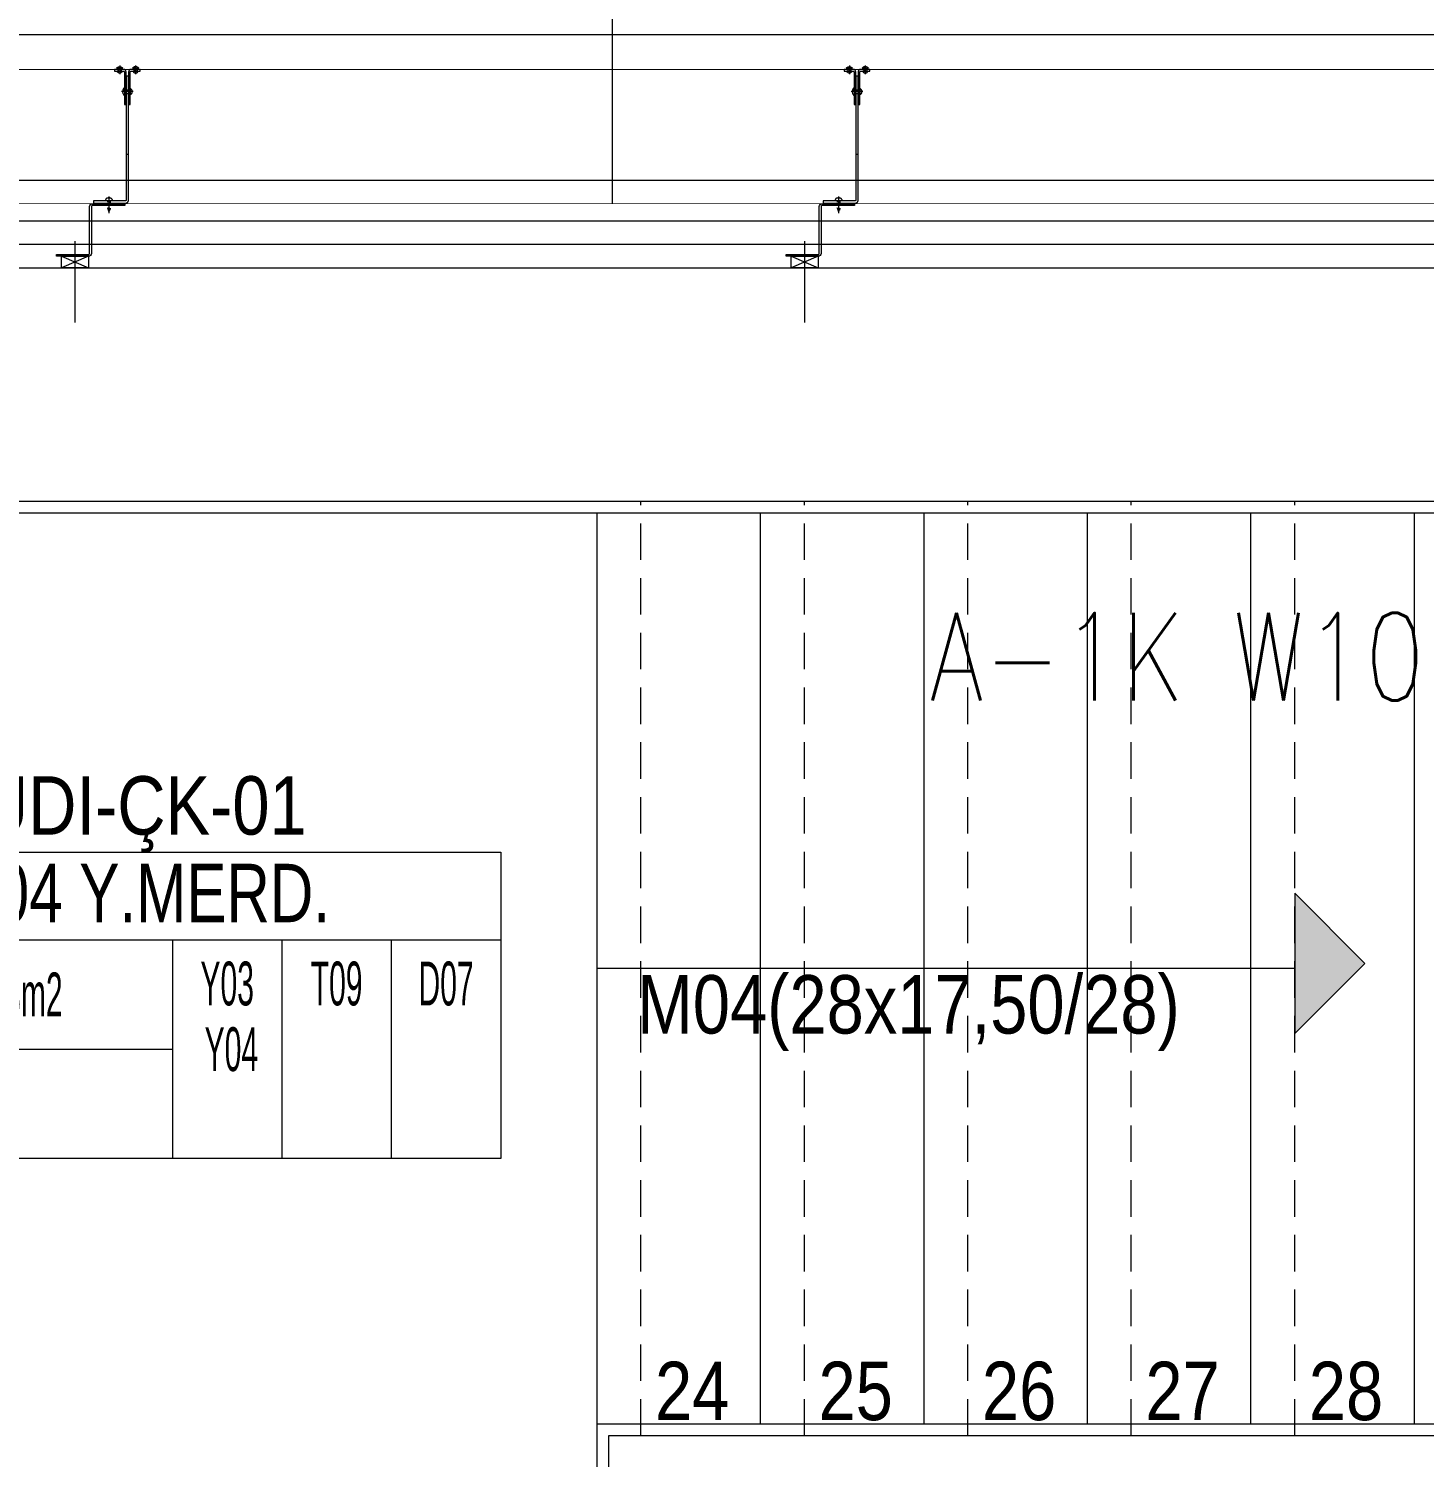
# Model space of a CAD drawing. Extents: x -2050 to 29725, y -1777 to 6820.
# Drawn here: x 19478.1 to 19717.2, y 2621.3 to 2866 of the extents above; entities that cross this region are included whole.
import ezdxf
from ezdxf.enums import TextEntityAlignment as Align

# ---------------------------------------------------------------- set-up
doc = ezdxf.new("R2010")
doc.units = 0
doc.header["$LTSCALE"] = 25
doc.header["$MEASUREMENT"] = 0
doc.linetypes.add('DOT2', pattern=[0.125, 0, -0.125])
doc.linetypes.add('HIDDEN', pattern=[0.375, 0.25, -0.125])
doc.layers.get('0').update_dxf_attribs({"color": 9, "lineweight": 9})
for name, color, linetype, lineweight in [('00', 9, 'Continuous', 9), ('01', 9, 'Continuous', 9), ('06C', 9, 'Continuous', 9), ('06D', 9, 'Continuous', 9), ('10', 9, 'Continuous', 9), ('14', 9, 'Continuous', 9), ('19', 9, 'Continuous', 9), ('19D', 9, 'DOT2', 9), ('21', 9, 'Continuous', 9), ('22', 8, 'Continuous', 9), ('33', 9, 'BATTING', 9), ('40B', 9, 'Continuous', 9), ('E-YAZI', 7, 'Continuous', 30)]:
    doc.layers.add(name, color=color, linetype=linetype, lineweight=lineweight)
doc.styles.add('Arial', font='arial.ttf', dxfattribs={"height": 2.5})
doc.styles.add('E-YAZI', font='txttw.shx')
doc.styles.add('MuuM_TEXT-STANDART', font='ARIALN.TTF')
doc.linetypes.add('BATTING', pattern='A,0.0001,-0.1,[134,ltypeshp.shx,S=0.1,R=0,X=-0.1,Y=0],-0.2,[134,ltypeshp.shx,S=0.1,R=180,X=0.1,Y=0],-0.1', length=0.4001)

# ---------------------------------------------------------------- blocks, each defined once
blk = doc.blocks.new('0_wallno')
blk.add_lwpolyline([(-7.84, 1.5), (7.942, 1.5), (7.942, -1.5), (-7.84, -1.5)], close=True)
blk.add_lwpolyline([(7.942, 0), (16.132, 0)])
at = {"style": 'Arial'}
blk.add_attdef('GENISLIK', text='', height=2, dxfattribs=at).set_placement((8.442, 0), align=Align.BOTTOM_LEFT)
blk.add_attdef('DUVARNO', text='', height=2, dxfattribs=at).set_placement((0, 0), align=Align.MIDDLE_CENTER)
blk.add_attdef('YUKSEKLIK', text='', height=2, dxfattribs=at).set_placement((8.442, -0.5), align=Align.TOP_LEFT)
blk = doc.blocks.new('KAPI KODLARI ÇATI KATI')
at = {"layer": '22'}
ref = blk.add_blockref('0_wallno', (19578.05, 2916.66), dxfattribs=dict(at, xscale=-5, yscale=5, zscale=5, rotation=90))
ref.add_attrib('DUVARNO', 'AUDI-GC02', dxfattribs={"layer": '0', "height": 10, "rotation": 90, "style": 'Arial'}).set_placement((19578.05, 2917.4), align=Align.MIDDLE_CENTER)
blk = doc.blocks.new('0_roomno2-flat-2')
at = {"layer": '21'}
blk.add_lwpolyline([(96.88, -52.5), (0, -52.5), (0, 0), (96.88, 0)], close=True, dxfattribs=at)
for points in [[(0, -15), (96.88, -15)], [(40.62, -15), (40.62, -52.5)], [(59.38, -15), (59.38, -52.5)], [(78.12, -15), (78.12, -52.5)], [(0, -33.75), (40.62, -33.75)]]:
    blk.add_lwpolyline(points, dxfattribs=at)
at = {"layer": '21', "style": 'MuuM_TEXT-STANDART', "width": 0.6}
blk.add_text('H:', height=7.5, dxfattribs=at).set_placement((1.75, -43.04), align=Align.MIDDLE_LEFT)
at = {"layer": '21', "style": 'Arial'}
blk.add_attdef('ODANO', (0, 5.85), '', height=10, dxfattribs=at)
blk.add_attdef('MEKANADI', text='', height=10, dxfattribs=at).set_placement((1.75, -15), align=Align.BOTTOM_LEFT)
at = {"layer": '21', "style": 'MuuM_TEXT-STANDART', "width": 0.6}
for tag, p in [('YER01', (50, -22.5)), ('TAVAN01', (68.75, -22.5)), ('DUVAR01', (87.5, -22.5)), ('YER02', (50, -33.75)), ('TAVAN02', (68.75, -33.75)), ('DUVAR02', (87.5, -33.75)), ('YER03', (50, -45)), ('TAVAN03', (68.75, -45)), ('DUVAR03', (87.5, -45))]:
    blk.add_attdef(tag, text='', height=7.5, dxfattribs=at).set_placement(p, align=Align.MIDDLE_CENTER)
for tag, p in [('M2', (1.75, -24.38)), ('TEMIZTAVANYUKSEKLIGI', (9, -43.04))]:
    blk.add_attdef(tag, text='', height=7.5, dxfattribs=at).set_placement(p, align=Align.MIDDLE_LEFT)
blk = doc.blocks.new('p- alum kaplama profil')
at = {"lineweight": 13}
blk.add_lwpolyline([(7.12, 12.59), (7.12, 26.49)], dxfattribs=at)
at = {"lineweight": 5}
blk.add_lwpolyline([(9.44, 15.16), (4.79, 15.16), (4.79, 17.16), (9.44, 17.16)], close=True, dxfattribs=at)
for points in [[(4.79, 15.16), (9.44, 17.16)], [(9.44, 15.16), (4.79, 17.16)]]:
    blk.add_lwpolyline(points, dxfattribs=at)
at = {"lineweight": 18}
blk.add_lwpolyline([(4.09, 6.16), (-1.41, 6.16), (-1.41, 6.46), (4.09, 6.46, 0.414214), (4.29, 6.66), (4.29, 14.66, -0.414214), (4.79, 15.16), (10.29, 15.16), (10.29, 14.86), (4.79, 14.86, 0.414214), (4.59, 14.66), (4.59, 6.66, -0.414214)], format="xyb", close=True, dxfattribs=at)
blk.add_lwpolyline([(-2.06, 5.56), (-2.06, -2.34), (-2.06, -15.69), (-1.66, -15.69), (-1.66, -2.34), (-1.66, 5.56), (-1.66, 5.56), (-1.66, 5.57), (-1.66, 5.57), (-1.66, 5.58), (-1.66, 5.58), (-1.65, 5.59), (-1.65, 5.59), (-1.65, 5.59), (-1.65, 5.6), (-1.65, 5.6), (-1.64, 5.61), (-1.64, 5.61), (-1.64, 5.62), (-1.64, 5.62), (-1.63, 5.62), (-1.63, 5.63), (-1.63, 5.63), (-1.62, 5.63), (-1.62, 5.64), (-1.61, 5.64), (-1.61, 5.64), (-1.61, 5.64), (-1.6, 5.65), (-1.6, 5.65), (-1.59, 5.65), (-1.59, 5.65), (-1.58, 5.65), (-1.58, 5.65), (-1.57, 5.66), (-1.57, 5.66), (-1.56, 5.66), (-1.56, 5.66), (3.94, 5.66), (3.94, 6.06), (-1.56, 6.06), (-1.58, 6.06), (-1.61, 6.05), (-1.63, 6.05), (-1.66, 6.05), (-1.68, 6.04), (-1.7, 6.03), (-1.73, 6.03), (-1.75, 6.02), (-1.77, 6.01), (-1.79, 6), (-1.82, 5.99), (-1.84, 5.97), (-1.86, 5.96), (-1.88, 5.94), (-1.89, 5.93), (-1.91, 5.91), (-1.93, 5.89), (-1.95, 5.87), (-1.96, 5.85), (-1.97, 5.83), (-1.99, 5.81), (-2, 5.79), (-2.01, 5.77), (-2.02, 5.75), (-2.03, 5.72), (-2.04, 5.7), (-2.04, 5.68), (-2.05, 5.65), (-2.05, 5.63), (-2.06, 5.61), (-2.06, 5.58)], close=True)
blk.add_lwpolyline([(-1.66, -2.34), (-2.06, -2.34)])
for points in [[(-2.36, -10.84), (-2.36, -16.39), (-2.36, -16.39, -0.414214), (-2.51, -16.54), (-2.51, -16.54), (-4.06, -16.54), (-4.06, -16.84), (-2.51, -16.84), (-2.51, -16.84, 0.414214), (-2.06, -16.39), (-2.06, -10.84)], [(-1.36, -10.84), (-1.66, -10.84), (-1.66, -16.39, 0.414214), (-1.21, -16.84), (-1.21, -16.84), (0.34, -16.84), (0.34, -16.54), (-1.21, -16.54), (-1.21, -16.54, -0.414214), (-1.36, -16.39), (-1.36, -16.39)]]:
    blk.add_lwpolyline(points, format="xyb", close=True)
for points in [[(1.05, 6.91, -10), (1.29, 7.56, -10)], [(1.29, 4.93, -10), (1.29, 7.8, -10)], [(1.53, 6.82, -10), (1.29, 7.56, -10)], [(0.67, 5.66, -10), (1.91, 5.66, -10)], [(0.67, 5.66, -10), (0.67, 5.64, -10), (0.67, 5.62, -10), (0.67, 5.6, -10), (0.68, 5.58, -10), (0.68, 5.56, -10), (0.69, 5.54, -10), (0.69, 5.52, -10), (0.7, 5.5, -10), (0.7, 5.48, -10), (0.71, 5.46, -10), (0.72, 5.45, -10), (0.73, 5.43, -10), (0.74, 5.41, -10), (0.75, 5.4, -10), (0.76, 5.38, -10), (0.77, 5.36, -10), (0.79, 5.35, -10), (0.8, 5.33, -10), (0.81, 5.32, -10), (0.83, 5.31, -10), (0.84, 5.29, -10), (0.86, 5.28, -10), (0.87, 5.27, -10), (0.89, 5.26, -10), (0.91, 5.25, -10), (0.92, 5.24, -10), (0.94, 5.23, -10), (0.96, 5.22, -10), (0.98, 5.21, -10), (1, 5.21, -10), (1.02, 5.2, -10), (1.03, 5.2, -10)], [(0.96, 5.66, -10), (0.97, 5.66, -10), (0.97, 5.66, -10), (0.97, 5.66, -10), (0.98, 5.66, -10), (0.98, 5.66, -10), (0.99, 5.66, -10), (0.99, 5.66, -10), (1, 5.66, -10), (1, 5.67, -10), (1, 5.67, -10), (1.01, 5.67, -10), (1.01, 5.67, -10), (1.01, 5.67, -10), (1.02, 5.68, -10), (1.02, 5.68, -10), (1.02, 5.68, -10), (1.03, 5.69, -10), (1.03, 5.69, -10), (1.03, 5.69, -10), (1.04, 5.7, -10), (1.04, 5.7, -10), (1.04, 5.7, -10), (1.04, 5.71, -10), (1.04, 5.71, -10), (1.05, 5.72, -10), (1.05, 5.72, -10), (1.05, 5.72, -10), (1.05, 5.73, -10), (1.05, 5.73, -10), (1.05, 5.74, -10), (1.05, 5.74, -10), (1.05, 5.75, -10)], [(1.61, 6.87, -10), (0.98, 6.96, -10)], [(1.33, 5.85, -10), (0.98, 5.88, -10)], [(1.56, 7.05, -10), (1.02, 7.13, -10)], [(1.03, 5.2, -10), (1.04, 5.2, -10), (1.05, 5.19, -10), (1.05, 5.19, -10), (1.06, 5.19, -10), (1.06, 5.19, -10), (1.07, 5.19, -10), (1.07, 5.19, -10), (1.08, 5.19, -10), (1.08, 5.19, -10), (1.09, 5.19, -10), (1.09, 5.18, -10), (1.1, 5.18, -10), (1.1, 5.18, -10), (1.11, 5.18, -10), (1.11, 5.18, -10), (1.12, 5.18, -10), (1.12, 5.18, -10), (1.13, 5.18, -10), (1.13, 5.18, -10), (1.14, 5.18, -10), (1.15, 5.18, -10), (1.15, 5.18, -10), (1.16, 5.17, -10), (1.16, 5.17, -10), (1.17, 5.17, -10), (1.17, 5.17, -10), (1.18, 5.17, -10), (1.18, 5.17, -10), (1.19, 5.17, -10), (1.19, 5.17, -10), (1.2, 5.17, -10), (1.2, 5.17, -10)], [(1.05, 5.83, -10), (1.05, 6.01, -10)], [(1.05, 5.75, -10), (1.05, 5.83, -10)], [(1.2, 5.17, -10), (1.2, 5.2, -10)], [(1.38, 5.2, -10), (1.2, 5.2, -10)], [(1.29, 6.16, -10), (1.29, 6.26, -10)], [(1.38, 5.17, -10), (1.38, 5.2, -10)], [(1.38, 5.17, -10), (1.38, 5.17, -10), (1.39, 5.17, -10), (1.39, 5.17, -10), (1.4, 5.17, -10), (1.41, 5.17, -10), (1.41, 5.17, -10), (1.42, 5.17, -10), (1.42, 5.17, -10), (1.43, 5.17, -10), (1.43, 5.18, -10), (1.44, 5.18, -10), (1.44, 5.18, -10), (1.45, 5.18, -10), (1.45, 5.18, -10), (1.46, 5.18, -10), (1.46, 5.18, -10), (1.47, 5.18, -10), (1.47, 5.18, -10), (1.48, 5.18, -10), (1.48, 5.18, -10), (1.49, 5.18, -10), (1.5, 5.19, -10), (1.5, 5.19, -10), (1.51, 5.19, -10), (1.51, 5.19, -10), (1.52, 5.19, -10), (1.52, 5.19, -10), (1.53, 5.19, -10), (1.53, 5.19, -10), (1.54, 5.19, -10), (1.54, 5.2, -10), (1.55, 5.2, -10)], [(1.53, 5.75, -10), (1.53, 5.92, -10)], [(1.53, 5.75, -10), (1.53, 5.74, -10), (1.53, 5.74, -10), (1.53, 5.73, -10), (1.53, 5.73, -10), (1.53, 5.72, -10), (1.54, 5.72, -10), (1.54, 5.72, -10), (1.54, 5.71, -10), (1.54, 5.71, -10), (1.54, 5.7, -10), (1.54, 5.7, -10), (1.55, 5.7, -10), (1.55, 5.69, -10), (1.55, 5.69, -10), (1.55, 5.69, -10), (1.56, 5.68, -10), (1.56, 5.68, -10), (1.56, 5.68, -10), (1.57, 5.67, -10), (1.57, 5.67, -10), (1.58, 5.67, -10), (1.58, 5.67, -10), (1.58, 5.67, -10), (1.59, 5.66, -10), (1.59, 5.66, -10), (1.6, 5.66, -10), (1.6, 5.66, -10), (1.6, 5.66, -10), (1.61, 5.66, -10), (1.61, 5.66, -10), (1.62, 5.66, -10), (1.62, 5.66, -10)], [(1.55, 5.2, -10), (1.57, 5.2, -10), (1.59, 5.21, -10), (1.6, 5.21, -10), (1.62, 5.22, -10), (1.64, 5.23, -10), (1.66, 5.24, -10), (1.68, 5.25, -10), (1.69, 5.26, -10), (1.71, 5.27, -10), (1.73, 5.28, -10), (1.74, 5.29, -10), (1.76, 5.31, -10), (1.77, 5.32, -10), (1.78, 5.33, -10), (1.8, 5.35, -10), (1.81, 5.36, -10), (1.82, 5.38, -10), (1.83, 5.4, -10), (1.84, 5.41, -10), (1.85, 5.43, -10), (1.86, 5.45, -10), (1.87, 5.46, -10), (1.88, 5.48, -10), (1.89, 5.5, -10), (1.89, 5.52, -10), (1.9, 5.54, -10), (1.9, 5.56, -10), (1.9, 5.58, -10), (1.91, 5.6, -10), (1.91, 5.62, -10), (1.91, 5.64, -10), (1.91, 5.66, -10)], [(-2.86, -13.04, 0), (-0.86, -13.04, 0)], [(-2.36, -12.52, 0), (-2.4, -12.53, 0), (-2.43, -12.56, 0), (-2.47, -12.58, 0), (-2.5, -12.6, 0), (-2.53, -12.63, 0), (-2.56, -12.66, 0), (-2.59, -12.69, 0), (-2.61, -12.73, 0), (-2.63, -12.76, 0), (-2.65, -12.8, 0), (-2.67, -12.84, 0), (-2.68, -12.88, 0), (-2.69, -12.92, 0), (-2.7, -12.96, 0), (-2.71, -13, 0), (-2.71, -13.04, 0), (-2.71, -13.08, 0), (-2.7, -13.13, 0), (-2.69, -13.17, 0), (-2.68, -13.21, 0), (-2.67, -13.25, 0), (-2.65, -13.28, 0), (-2.63, -13.32, 0), (-2.61, -13.36, 0), (-2.59, -13.39, 0), (-2.56, -13.42, 0), (-2.53, -13.45, 0), (-2.5, -13.48, 0), (-2.47, -13.51, 0), (-2.43, -13.53, 0), (-2.4, -13.55, 0), (-2.36, -13.57, 0)], [(-2.36, -13.04, 0), (-2.36, -12.52, 0)], [(-2.36, -13.04, 0), (-2.36, -12.73, 0)], [(-2.36, -12.73, 0), (-2.36, -13.04, 0)], [(-1.36, -12.73, 0), (-2.36, -12.73, 0)], [(-2.36, -13.04, 0), (-2.36, -13.36, 0)], [(-2.36, -13.04, 0), (-2.36, -13.57, 0)], [(-2.36, -13.36, 0), (-2.36, -13.04, 0)], [(-1.36, -13.36, 0), (-2.36, -13.36, 0)], [(-1.36, -13.04, 0), (-1.36, -12.37, 0)], [(-1.36, -13.72, 0), (-1.32, -13.68, 0), (-1.29, -13.65, 0), (-1.26, -13.61, 0), (-1.23, -13.58, 0), (-1.2, -13.54, 0), (-1.18, -13.5, 0), (-1.16, -13.45, 0), (-1.14, -13.41, 0), (-1.12, -13.37, 0), (-1.1, -13.32, 0), (-1.09, -13.28, 0), (-1.08, -13.23, 0), (-1.07, -13.18, 0), (-1.06, -13.14, 0), (-1.06, -13.09, 0), (-1.06, -13.04, 0), (-1.06, -12.99, 0), (-1.06, -12.95, 0), (-1.07, -12.9, 0), (-1.08, -12.85, 0), (-1.09, -12.81, 0), (-1.1, -12.76, 0), (-1.12, -12.72, 0), (-1.14, -12.67, 0), (-1.16, -12.63, 0), (-1.18, -12.59, 0), (-1.2, -12.55, 0), (-1.23, -12.51, 0), (-1.26, -12.47, 0), (-1.29, -12.43, 0), (-1.32, -12.4, 0), (-1.36, -12.37, 0)], [(-1.36, -13.04, 0), (-1.36, -13.72, 0)], [(-3.84, -17.04, 0), (-3.81, -17.07, 0), (-3.78, -17.1, 0), (-3.75, -17.12, 0), (-3.72, -17.15, 0), (-3.69, -17.17, 0), (-3.66, -17.19, 0), (-3.62, -17.21, 0), (-3.59, -17.23, 0), (-3.55, -17.24, 0), (-3.52, -17.26, 0), (-3.48, -17.27, 0), (-3.44, -17.28, 0), (-3.4, -17.28, 0), (-3.36, -17.29, 0), (-3.32, -17.29, 0), (-3.29, -17.29, 0), (-3.25, -17.29, 0), (-3.21, -17.29, 0), (-3.17, -17.28, 0), (-3.13, -17.28, 0), (-3.09, -17.27, 0), (-3.06, -17.26, 0), (-3.02, -17.24, 0), (-2.98, -17.23, 0), (-2.95, -17.21, 0), (-2.91, -17.19, 0), (-2.88, -17.17, 0), (-2.85, -17.15, 0), (-2.82, -17.12, 0), (-2.79, -17.1, 0), (-2.76, -17.07, 0), (-2.73, -17.04, 0)], [(-3.29, -17.04, 0), (-3.84, -17.04, 0)], [(-2.85, -16.54, 0), (-2.86, -16.51, 0), (-2.87, -16.47, 0), (-2.89, -16.44, 0), (-2.91, -16.41, 0), (-2.93, -16.38, 0), (-2.96, -16.35, 0), (-2.98, -16.33, 0), (-3.01, -16.31, 0), (-3.04, -16.29, 0), (-3.07, -16.27, 0), (-3.11, -16.25, 0), (-3.14, -16.24, 0), (-3.18, -16.23, 0), (-3.21, -16.22, 0), (-3.25, -16.22, 0), (-3.29, -16.22, 0), (-3.32, -16.22, 0), (-3.36, -16.22, 0), (-3.39, -16.23, 0), (-3.43, -16.24, 0), (-3.46, -16.25, 0), (-3.5, -16.27, 0), (-3.53, -16.29, 0), (-3.56, -16.31, 0), (-3.59, -16.33, 0), (-3.61, -16.35, 0), (-3.64, -16.38, 0), (-3.66, -16.41, 0), (-3.68, -16.44, 0), (-3.7, -16.47, 0), (-3.71, -16.51, 0), (-3.73, -16.54, 0)], [(-3.29, -16.54, 0), (-3.73, -16.54, 0)], [(-3.29, -16.54, 0), (-3.55, -16.54, 0)], [(-3.55, -16.54, 0), (-3.29, -16.54, 0)], [(-3.55, -17.04, 0), (-3.55, -16.54, 0)], [(-3.29, -17.54, 0), (-3.29, -16.04, 0)], [(-3.29, -16.54, 0), (-2.85, -16.54, 0)], [(-3.29, -16.54, 0), (-3.03, -16.54, 0)], [(-3.03, -16.54, 0), (-3.29, -16.54, 0)], [(-3.29, -17.04, 0), (-2.73, -17.04, 0)], [(-3.03, -17.04, 0), (-3.03, -16.54, 0)], [(-0.56, -17.04, 0), (-1.11, -17.04, 0)], [(0, -17.04, 0), (-0.03, -17.07, 0), (-0.06, -17.1, 0), (-0.09, -17.12, 0), (-0.12, -17.15, 0), (-0.15, -17.17, 0), (-0.18, -17.19, 0), (-0.22, -17.21, 0), (-0.25, -17.23, 0), (-0.29, -17.24, 0), (-0.33, -17.26, 0), (-0.36, -17.27, 0), (-0.4, -17.28, 0), (-0.44, -17.28, 0), (-0.48, -17.29, 0), (-0.52, -17.29, 0), (-0.56, -17.29, 0), (-0.59, -17.29, 0), (-0.63, -17.29, 0), (-0.67, -17.28, 0), (-0.71, -17.28, 0), (-0.75, -17.27, 0), (-0.79, -17.26, 0), (-0.82, -17.24, 0), (-0.86, -17.23, 0), (-0.89, -17.21, 0), (-0.93, -17.19, 0), (-0.96, -17.17, 0), (-0.99, -17.15, 0), (-1.02, -17.12, 0), (-1.05, -17.1, 0), (-1.08, -17.07, 0), (-1.11, -17.04, 0)], [(-1, -16.54, 0), (-0.98, -16.51, 0), (-0.97, -16.47, 0), (-0.95, -16.44, 0), (-0.93, -16.41, 0), (-0.91, -16.38, 0), (-0.88, -16.35, 0), (-0.86, -16.33, 0), (-0.83, -16.31, 0), (-0.8, -16.29, 0), (-0.77, -16.27, 0), (-0.73, -16.25, 0), (-0.7, -16.24, 0), (-0.66, -16.23, 0), (-0.63, -16.22, 0), (-0.59, -16.22, 0), (-0.56, -16.22, 0), (-0.52, -16.22, 0), (-0.48, -16.22, 0), (-0.45, -16.23, 0), (-0.41, -16.24, 0), (-0.38, -16.25, 0), (-0.34, -16.27, 0), (-0.31, -16.29, 0), (-0.28, -16.31, 0), (-0.25, -16.33, 0), (-0.23, -16.35, 0), (-0.2, -16.38, 0), (-0.18, -16.41, 0), (-0.16, -16.44, 0), (-0.14, -16.47, 0), (-0.13, -16.51, 0), (-0.12, -16.54, 0)], [(-0.56, -16.54, 0), (-1, -16.54, 0)], [(-0.56, -16.54, 0), (-0.82, -16.54, 0)], [(-0.82, -16.54, 0), (-0.56, -16.54, 0)], [(-0.82, -17.04, 0), (-0.82, -16.54, 0)], [(-0.56, -17.54, 0), (-0.56, -16.04, 0)], [(-0.56, -16.54, 0), (-0.3, -16.54, 0)], [(-0.56, -16.54, 0), (-0.12, -16.54, 0)], [(-0.3, -16.54, 0), (-0.56, -16.54, 0)], [(-0.56, -17.04, 0), (0, -17.04, 0)], [(-0.3, -17.04, 0), (-0.3, -16.54, 0)]]:
    blk.add_polyline3d(points)
blk = doc.blocks.new('ÇATI KATI PLANI')
at = {"layer": '19'}
h = blk.add_hatch(color=256, dxfattribs=at)
h.dxf.hatch_style = 1
h.paths.add_polyline_path([(19695, 2717.89), (19695, 2693.89), (19707.02, 2705.89)])
at = {"layer": '00'}
blk.add_lwpolyline([(19842.5, 2625), (19842.5, 2655), (19857.5, 2655), (19857.5, 2625), (19907.65, 2625), (19907.65, 2610), (19797.5, 2610), (19797.5, 2580), (19782.5, 2580), (19782.5, 2610), (19592.5, 2610), (19592.5, 2515), (19577.5, 2515), (19577.5, 2625), (19592.5, 2625), (19592.5, 2625), (19842.5, 2625), (19842.5, 2625), (19842.5, 2655)], close=True, dxfattribs=at)
at = {"layer": '01'}
blk.add_lwpolyline([(19057.5, 2515), (19592.5, 2515), (19592.5, 2430), (19797.5, 2430), (19797.5, 2390), (19552.5, 2390), (19552.5, 2475), (19047.5, 2475), (19047.5, 2390), (18997.5, 2390), (18997.5, 2515), (18997.5, 2825), (19797.5, 2825), (19797.5, 2785), (19047.5, 2785), (19047.5, 2515)], close=True, dxfattribs=at)
at = {"layer": '06C'}
blk.add_lwpolyline([(18957.5, 1124.33), (18957.5, 1124.33), (18957.5, 2865), (22657.5, 2865), (22657.49, 2206.39)], dxfattribs=at)
blk.add_lwpolyline([(18957.5, 1124.33), (18957.5, 1124.33), (18957.5, 2865), (22657.5, 2865), (22657.49, 2206.39)], dxfattribs=at)
blk.add_lwpolyline([(22657.49, 285), (18957.5, 285), (18957.5, 2865), (22657.5, 2865)], close=True, dxfattribs=at)
at = {"layer": '06D'}
for points in [[(20247, 2840), (18982.5, 2840), (18982.5, 310), (20497.5, 310)], [(20247, 2833.06), (18989.5, 2833), (18989.5, 317), (20490.48, 317)]]:
    blk.add_lwpolyline(points, dxfattribs=at)
at = {"layer": '10'}
for points, const_width in [([(18963.5, 1124.33), (18963.5, 2859), (22651.5, 2859), (22651.5, 2206.39)], 0.2), ([(18963.5, 1124.33), (18963.5, 2859), (22651.5, 2859), (22651.5, 2206.39)], 0.2), ([(20467.5, 291), (18963.5, 291), (18963.5, 2859), (22651.5, 2859), (22651.5, 291), (21824.7, 291)], 0.2), ([(20251.45, 2836), (18986.5, 2836), (18986.5, 314), (20494.5, 314)], 0.1)]:
    blk.add_lwpolyline(points, dxfattribs=dict(at, const_width=const_width))
at = {"layer": '14'}
blk.add_lwpolyline([(20017.5, 2627), (20035.5, 2627), (20035.5, 2803), (19859.5, 2803), (19859.5, 2763), (19840.5, 2763), (19840.5, 2783), (19049.5, 2783), (19049.5, 2517), (19575.5, 2517), (19575.5, 2627), (19840.5, 2627), (19840.5, 2657), (19859.5, 2657), (19859.5, 2627), (19909.65, 2627), (19909.65, 2608), (19799.5, 2608), (19799.5, 2580)], dxfattribs=at)
at = {"layer": '19', "linetype": 'Continuous'}
for points in [[(19575.5, 2627), (19575.5, 2783)], [(19603.5, 2627), (19603.5, 2783)], [(19631.5, 2627), (19631.5, 2783)], [(19659.5, 2627), (19659.5, 2783)], [(19687.5, 2627), (19687.5, 2783)], [(19715.5, 2627), (19715.5, 2783)]]:
    blk.add_lwpolyline(points, dxfattribs=at)
at = {"layer": '19'}
blk.add_lwpolyline([(19695, 2717.89), (19695, 2693.89), (19707.02, 2705.89)], close=True, dxfattribs=at)
blk.add_lwpolyline([(19695, 2705), (19575.5, 2705)], dxfattribs=at)
at = {"layer": '19D', "linetype": 'HIDDEN'}
for points in [[(19583, 2625), (19583, 2785)], [(19611, 2625), (19611, 2785)], [(19639, 2625), (19639, 2785)], [(19667, 2625), (19667, 2785)], [(19695, 2625), (19695, 2785)]]:
    blk.add_lwpolyline(points, dxfattribs=at)
at = {"layer": '33', "ltscale": 0.4}
blk.add_lwpolyline([(20247, 2829.06), (18993.29, 2829), (18993.72, 321), (20486.5, 321)], dxfattribs=at)
at = {"layer": '40B'}
blk.add_lwpolyline([(19017.5, 2825), (19850, 2825), (19850, 2625), (19850, 2617.5), (19592.5, 2617.5), (19585, 2617.5), (19585, 2515), (19585, 2495), (19017.5, 2495), (19017.5, 2825)], close=True, dxfattribs=at)
ref = blk.add_blockref('0_roomno2-flat-2', (19462.11, 2724.94))
ref.add_attrib('ODANO', 'AUDI-ÇK-01', dxfattribs={"layer": '21', "height": 10, "style": 'MuuM_TEXT-STANDART'}).set_placement((19462.11, 2724.94), align=Align.BOTTOM_LEFT)
ref.add_attrib('MEKANADI', 'M04 Y.MERD.', dxfattribs={"layer": '21', "height": 10, "style": 'MuuM_TEXT-STANDART', "width": 0.9}).set_placement((19463.86, 2709.94), align=Align.BOTTOM_LEFT)
ref.add_attrib('M2', '24.23m2', dxfattribs={"layer": '21', "height": 7.5, "style": 'MuuM_TEXT-STANDART', "width": 0.6}).set_placement((19463.86, 2700.57), align=Align.MIDDLE_LEFT)
ref.add_attrib('TEMIZTAVANYUKSEKLIGI', '-', dxfattribs={"layer": '21', "height": 7.5, "style": 'MuuM_TEXT-STANDART', "width": 0.6}).set_placement((19471.11, 2681.9), align=Align.MIDDLE_LEFT)
ref.add_attrib('YER01', 'Y03', dxfattribs={"layer": '21', "height": 7.5, "style": 'MuuM_TEXT-STANDART', "width": 0.6}).set_placement((19512.11, 2702.44), align=Align.MIDDLE_CENTER)
ref.add_attrib('TAVAN01', 'T09', dxfattribs={"layer": '21', "height": 7.5, "style": 'MuuM_TEXT-STANDART', "width": 0.6}).set_placement((19530.86, 2702.44), align=Align.MIDDLE_CENTER)
ref.add_attrib('DUVAR01', 'D07', dxfattribs={"layer": '21', "height": 7.5, "style": 'MuuM_TEXT-STANDART', "width": 0.6}).set_placement((19549.61, 2702.44), align=Align.MIDDLE_CENTER)
ref.add_attrib('YER02', ' Y04', dxfattribs={"layer": '21', "height": 7.5, "style": 'MuuM_TEXT-STANDART', "width": 0.6}).set_placement((19512.11, 2691.19), align=Align.MIDDLE_CENTER)
at = {"layer": '10', "rotation": 180}
for p in [(19493.14, 2842.16), (19618.14, 2842.16)]:
    blk.add_blockref('p- alum kaplama profil', p, dxfattribs=at)
at = {"layer": '21', "style": 'MuuM_TEXT-STANDART'}
for s, p in [('24', (19585.41, 2627.65)), ('25', (19613.41, 2627.65)), ('26', (19641.41, 2627.65)), ('27', (19669.41, 2627.65)), ('28', (19697.41, 2627.65))]:
    blk.add_text(s, height=10, dxfattribs=at).set_placement(p)
at = {"layer": '21', "color": 250, "insert": (19628.82, 2690.86), "char_height": 10, "attachment_point": 8, "style": 'MuuM_TEXT-STANDART'}
blk.add_mtext('M04(28x17,50/28)', dxfattribs=at)

msp = doc.modelspace()

# ---------------------------------------------------------------- block references
msp.add_blockref('ÇATI KATI PLANI', (0, 0))
at = {"layer": '22'}
msp.add_blockref('KAPI KODLARI ÇATI KATI', (0, 0), dxfattribs=at)

# ---------------------------------------------------------------- texts
at = {"layer": 'E-YAZI', "color": 6, "style": 'E-YAZI', "width": 0.8}
msp.add_text('A-1K W10', height=15, dxfattribs=at).set_placement((19632.41, 2750.92))

doc.saveas('drawing.dxf')
